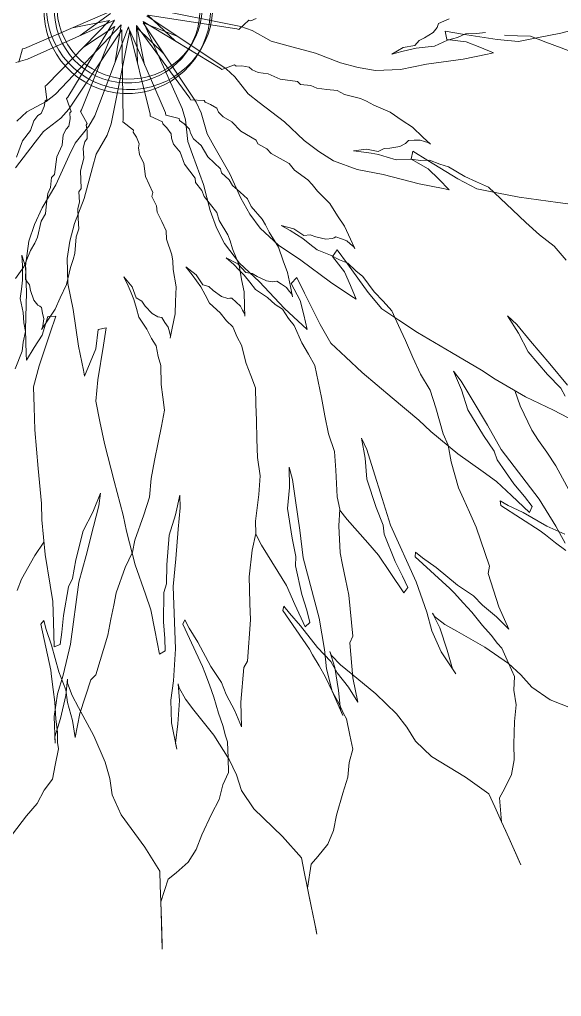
# Model space of a CAD drawing. Extents: x -454308 to 890911, y -14103 to 1343694.
# Drawn here: x 205278.59 to 205282.75, y 658656.11 to 658663.63 of the extents above; entities that cross this region are included whole.
import ezdxf

# ---------------------------------------------------------------- set-up
doc = ezdxf.new("R2010")
doc.units = 0
doc.header["$MEASUREMENT"] = 0
for name, color, linetype, lineweight in [('AR_Vegetacion', 105, 'Continuous', 5), ('textura', 250, 'Continuous', 13), ('Vegetacion_', 105, 'Continuous', 5)]:
    doc.layers.add(name, color=color, linetype=linetype, lineweight=lineweight)

# ---------------------------------------------------------------- blocks, each defined once
blk = doc.blocks.new('AGAVE AZUL')
at = {"layer": 'Vegetacion_', "color": 47}
for p, q in [((-0.8863, 0.0097), (-0.8159, -0.0114)), ((-0.6054, 0.0073), (-0.5956, 0.0024)), ((-0.5956, 0.0024), (-0.5858, -0.0025)), ((-0.2148, -0.0221), (-0.0376, 0.0062)), ((-0.8159, -0.0114), (-0.7747, -0.0214)), ((-0.6579, -0.0184), (-0.6749, -0.016)), ((-0.6314, -0.0203), (-0.5987, -0.0164)), ((-0.5987, -0.0164), (-0.6023, -0.0314)), ((-0.5987, -0.0164), (-0.5987, -0.0164)), ((-0.5987, -0.0164), (-0.5987, -0.0164)), ((-0.5987, -0.0164), (-0.5987, -0.0164)), ((-0.5987, -0.0164), (-0.5987, -0.0164)), ((-0.5987, -0.0164), (-0.5987, -0.0164)), ((-0.5987, -0.0164), (-0.5987, -0.0164)), ((-0.5987, -0.0164), (-0.5987, -0.0164)), ((-0.5987, -0.0164), (-0.5987, -0.0164)), ((-0.5858, -0.0025), (-0.5846, -0.0061)), ((-0.5846, -0.0061), (-0.5834, -0.0098)), ((-0.5834, -0.0098), (-0.5761, -0.0196)), ((-0.233, -0.0107), (-0.2428, -0.0058)), ((-0.2294, -0.0095), (-0.233, -0.0107)), ((-0.2111, -0.0277), (-0.2294, -0.0095)), ((-0.0394, -0.0072), (-0.2074, -0.0265)), ((-0.19, -0.1026), (-0.0372, -0.0086)), ((-0.0925, -0.0537), (-0.0394, -0.0072)), ((0.0311, -0.007), (0.0862, -0.0507)), ((0.0376, -0.0062), (0.1902, -0.0792)), ((-0.7885, -0.0295), (-0.8178, -0.0393)), ((-0.7592, -0.0197), (-0.7885, -0.0295)), ((-0.7747, -0.0214), (-0.7372, -0.0305)), ((-0.7348, -0.0197), (-0.7592, -0.0197)), ((-0.7372, -0.0305), (-0.6969, -0.0283)), ((-0.7103, -0.0197), (-0.7348, -0.0197)), ((-0.6969, -0.0283), (-0.6314, -0.0203)), ((-0.6388, -0.0344), (-0.665, -0.044)), ((-0.6371, -0.0196), (-0.6579, -0.0184)), ((-0.6023, -0.0314), (-0.6388, -0.0344)), ((-0.6224, -0.0269), (-0.6371, -0.0196)), ((-0.6041, -0.033), (-0.6224, -0.0269)), ((-0.5797, -0.0452), (-0.6041, -0.033)), ((-0.5761, -0.0196), (-0.5602, -0.0305)), ((-0.5602, -0.0305), (-0.5504, -0.0354)), ((-0.5504, -0.0354), (-0.5431, -0.0451)), ((-0.2726, -0.0477), (-0.2363, -0.0288)), ((-0.2363, -0.0288), (-0.2148, -0.0221)), ((-0.2074, -0.0265), (-0.2111, -0.0277)), ((-0.0311, -0.0196), (-0.1789, -0.1017)), ((-0.1363, -0.1675), (-0.031, -0.0222)), ((-0.0187, -0.0278), (-0.1238, -0.1603)), ((-0.1106, -0.1804), (-0.0311, -0.0196)), ((-0.031, -0.0222), (-0.0973, -0.0456)), ((-0.0202, -0.0324), (-0.0725, -0.0794)), ((-0.004, -0.0307), (-0.0505, -0.1933)), ((-0.0366, -0.1011), (-0.0202, -0.0324)), ((-0.0311, -0.0196), (-0.0311, -0.0196)), ((-0.031, -0.0222), (-0.031, -0.0222)), ((-0.0234, -0.0983), (-0.0187, -0.0278)), ((-0.0202, -0.0324), (-0.0202, -0.0324)), ((-0.0187, -0.0278), (-0.0187, -0.0278)), ((-0.004, -0.0307), (-0.004, -0.0307)), ((0.0534, -0.2006), (-0.004, -0.0307)), ((0.1286, -0.1627), (0.0105, -0.0277)), ((0.0105, -0.0277), (0.0105, -0.0277)), ((0.0105, -0.0277), (0.0186, -0.0976)), ((0.0794, -0.0725), (0.0222, -0.031)), ((0.0222, -0.031), (0.0222, -0.031)), ((0.0222, -0.031), (0.0785, -0.1905)), ((0.0229, -0.0194), (0.0229, -0.0194)), ((0.0229, -0.0194), (0.105, -0.1673)), ((0.1837, -0.099), (0.0229, -0.0194)), ((0.1011, -0.0366), (0.0324, -0.0202)), ((0.0324, -0.0202), (0.0324, -0.0202)), ((0.0324, -0.0202), (0.1455, -0.1459)), ((-0.8178, -0.0393), (-0.8507, -0.0503)), ((-0.665, -0.044), (-0.6911, -0.0535)), ((-0.6911, -0.0535), (-0.6799, -0.0563)), ((-0.5626, -0.0476), (-0.5797, -0.0452)), ((-0.5455, -0.05), (-0.5626, -0.0476)), ((-0.5321, -0.0537), (-0.5455, -0.05)), ((-0.5431, -0.0451), (-0.5211, -0.05)), ((-0.5187, -0.0573), (-0.5321, -0.0537)), ((-0.5211, -0.05), (-0.5211, -0.05)), ((-0.5211, -0.05), (-0.5004, -0.0634)), ((-0.3568, -0.0671), (-0.2979, -0.0535)), ((-0.2979, -0.0535), (-0.2726, -0.0477)), ((-0.0062, -0.0376), (-0.0792, -0.1902)), ((-0.0062, -0.0376), (-0.0062, -0.0376)), ((0.0221, -0.2148), (-0.0062, -0.0376)), ((0.0086, -0.0372), (-0.0003, -0.2061)), ((0.0086, -0.0372), (0.0086, -0.0372)), ((0.1026, -0.19), (0.0086, -0.0372)), ((-0.6799, -0.0563), (-0.6348, -0.0672)), ((-0.6348, -0.0672), (-0.5664, -0.0798)), ((-0.5004, -0.0634), (-0.5187, -0.0573)), ((-0.5004, -0.0634), (-0.5004, -0.0634)), ((-0.5004, -0.0634), (-0.5004, -0.0634)), ((-0.4044, -0.0833), (-0.3568, -0.0671)), ((-0.5664, -0.0798), (-0.5176, -0.0916)), ((-0.5176, -0.0916), (-0.4708, -0.095)), ((-0.4708, -0.095), (-0.438, -0.091)), ((-0.438, -0.091), (-0.4044, -0.0833)), ((0.1902, -0.0792), (0.194, -0.0801)), ((0.194, -0.0801), (0.1998, -0.1053)), ((-0.2697, -0.109), (-0.2923, -0.1184)), ((-0.2505, -0.1076), (-0.2697, -0.109)), ((-0.2392, -0.103), (-0.2505, -0.1076)), ((-0.2334, -0.0979), (-0.2392, -0.103)), ((-0.2196, -0.0961), (-0.2334, -0.0979)), ((-0.2087, -0.0969), (-0.2196, -0.0961)), ((-0.2058, -0.0944), (-0.2087, -0.0969)), ((-0.2073, -0.117), (-0.19, -0.1026)), ((-0.1818, -0.1042), (-0.2058, -0.0944)), ((-0.1789, -0.1017), (-0.1818, -0.1042)), ((0.2051, -0.1059), (0.1837, -0.099)), ((-0.3504, -0.128), (-0.3617, -0.1327)), ((-0.3311, -0.1266), (-0.3504, -0.128)), ((-0.3253, -0.1216), (-0.3311, -0.1266)), ((-0.2923, -0.1184), (-0.3253, -0.1216)), ((-0.2336, -0.1484), (-0.2073, -0.117)), ((-0.4143, -0.1427), (-0.4449, -0.1487)), ((-0.4002, -0.1355), (-0.4143, -0.1427)), ((-0.3809, -0.1341), (-0.4002, -0.1355)), ((-0.3617, -0.1327), (-0.3809, -0.1341)), ((0.1455, -0.1459), (0.1486, -0.1482)), ((-0.4703, -0.1606), (-0.5012, -0.1722)), ((-0.4561, -0.1534), (-0.4703, -0.1606)), ((-0.4449, -0.1487), (-0.4561, -0.1534)), ((-0.3039, -0.1985), (-0.2547, -0.1634)), ((-0.2547, -0.1634), (-0.2336, -0.1484)), ((-0.1514, -0.1638), (-0.1532, -0.1672)), ((-0.1256, -0.1637), (-0.1514, -0.1638)), ((-0.1238, -0.1603), (-0.1256, -0.1637)), ((0.1457, -0.1774), (0.1286, -0.1627)), ((0.1486, -0.1482), (0.1443, -0.1737)), ((-0.5012, -0.1722), (-0.5242, -0.187)), ((-0.1756, -0.1776), (-0.179, -0.1845)), ((-0.1635, -0.1707), (-0.1756, -0.1776)), ((-0.1532, -0.1672), (-0.1635, -0.1707)), ((-0.1467, -0.1874), (-0.1363, -0.1675)), ((-0.1176, -0.2017), (-0.1106, -0.1804)), ((0.1076, -0.1702), (0.0977, -0.1941)), ((0.105, -0.1673), (0.1076, -0.1702)), ((0.1443, -0.1737), (0.1474, -0.176)), ((0.1811, -0.1981), (0.1457, -0.1774)), ((0.1474, -0.176), (0.1491, -0.1868)), ((-0.5442, -0.1992), (-0.5646, -0.217)), ((-0.5242, -0.187), (-0.5442, -0.1992)), ((-0.3417, -0.2317), (-0.3039, -0.1985)), ((-0.2049, -0.2018), (-0.2222, -0.2191)), ((-0.1877, -0.1931), (-0.2049, -0.2018)), ((-0.179, -0.1845), (-0.1877, -0.1931)), ((-0.159, -0.2265), (-0.1467, -0.1874)), ((-0.1232, -0.2424), (-0.1176, -0.2017)), ((-0.1053, -0.1998), (-0.1062, -0.2036)), ((-0.0801, -0.194), (-0.1053, -0.1998)), ((-0.0792, -0.1902), (-0.0801, -0.194)), ((-0.0508, -0.1971), (-0.0747, -0.2071)), ((-0.0505, -0.1933), (-0.0508, -0.1971)), ((0.0636, -0.2207), (0.0534, -0.2006)), ((0.0805, -0.1938), (0.0668, -0.2157)), ((0.0785, -0.1905), (0.0805, -0.1938)), ((0.0977, -0.1941), (0.1002, -0.197)), ((0.1002, -0.197), (0.0994, -0.2079)), ((0.117, -0.2073), (0.1026, -0.19)), ((0.1491, -0.1868), (0.1539, -0.1999)), ((0.1539, -0.1999), (0.1601, -0.2044)), ((0.1994, -0.2164), (0.1811, -0.1981)), ((-0.5646, -0.217), (-0.5792, -0.2296)), ((-0.2222, -0.2191), (-0.2515, -0.2346)), ((-0.1258, -0.2187), (-0.1276, -0.2262)), ((-0.1155, -0.2092), (-0.1258, -0.2187)), ((-0.1062, -0.2036), (-0.1155, -0.2092)), ((-0.0832, -0.2181), (-0.0917, -0.2291)), ((-0.075, -0.2109), (-0.0832, -0.2181)), ((-0.0747, -0.2071), (-0.075, -0.2109)), ((0.0003, -0.2099), (-0.0208, -0.2249)), ((-0.0003, -0.2061), (0.0003, -0.2099)), ((0.0288, -0.2363), (0.0221, -0.2148)), ((0.0688, -0.219), (0.0663, -0.2296)), ((0.0668, -0.2157), (0.0688, -0.219)), ((0.0994, -0.2079), (0.1012, -0.2217)), ((0.1484, -0.2336), (0.117, -0.2073)), ((0.1601, -0.2044), (0.1672, -0.2144)), ((0.1672, -0.2144), (0.1729, -0.2328)), ((-0.5792, -0.2296), (-0.5762, -0.2271)), ((-0.5762, -0.2271), (-0.5679, -0.2249)), ((-0.5679, -0.2249), (-0.5595, -0.2228)), ((-0.5595, -0.2228), (-0.5486, -0.2236)), ((-0.5486, -0.2236), (-0.5377, -0.2243)), ((-0.5377, -0.2243), (-0.5352, -0.2272)), ((-0.5352, -0.2272), (-0.5327, -0.2301)), ((-0.5327, -0.2301), (-0.5222, -0.2363)), ((-0.5222, -0.2363), (-0.5033, -0.2404)), ((-0.3699, -0.2517), (-0.3417, -0.2317)), ((-0.2515, -0.2346), (-0.2549, -0.2415)), ((-0.1728, -0.2485), (-0.159, -0.2265)), ((-0.1341, -0.2365), (-0.1489, -0.2488)), ((-0.1276, -0.2262), (-0.1341, -0.2365)), ((-0.0923, -0.2368), (-0.0969, -0.2481)), ((-0.0917, -0.2291), (-0.0923, -0.2368)), ((-0.0267, -0.2375), (-0.0325, -0.2502)), ((-0.0202, -0.2287), (-0.0267, -0.2375)), ((-0.0208, -0.2249), (-0.0202, -0.2287)), ((0.0477, -0.2726), (0.0288, -0.2363)), ((0.0883, -0.2534), (0.0636, -0.2207)), ((0.0663, -0.2296), (0.0657, -0.2436)), ((0.1012, -0.2217), (0.1063, -0.2275)), ((0.1063, -0.2275), (0.111, -0.2388)), ((0.111, -0.2388), (0.1123, -0.2581)), ((0.1634, -0.2547), (0.1484, -0.2336)), ((0.1729, -0.2328), (0.187, -0.2527)), ((-0.5756, -0.2604), (-0.5469, -0.2442)), ((-0.5469, -0.2442), (-0.5469, -0.2442)), ((-0.5469, -0.2442), (-0.5469, -0.2442)), ((-0.5469, -0.2442), (-0.5469, -0.2442)), ((-0.5469, -0.2442), (-0.5469, -0.2442)), ((-0.5469, -0.2442), (-0.5469, -0.2442)), ((-0.5469, -0.2442), (-0.5469, -0.2442)), ((-0.5469, -0.2442), (-0.5469, -0.2442)), ((-0.5469, -0.2442), (-0.5469, -0.2442)), ((-0.5469, -0.2442), (-0.5445, -0.2595)), ((-0.499, -0.2571), (-0.5158, -0.2614)), ((-0.5033, -0.2404), (-0.4924, -0.2412)), ((-0.4823, -0.2528), (-0.499, -0.2571)), ((-0.4924, -0.2412), (-0.4819, -0.2474)), ((-0.4685, -0.251), (-0.4823, -0.2528)), ((-0.4819, -0.2474), (-0.4598, -0.2434)), ((-0.4547, -0.2493), (-0.4685, -0.251)), ((-0.4598, -0.2434), (-0.4598, -0.2434)), ((-0.4598, -0.2434), (-0.4355, -0.2479)), ((-0.4355, -0.2479), (-0.4547, -0.2493)), ((-0.4355, -0.2479), (-0.4355, -0.2479)), ((-0.4355, -0.2479), (-0.4355, -0.2479)), ((-0.3986, -0.2679), (-0.3699, -0.2517)), ((-0.2722, -0.2502), (-0.2808, -0.2588)), ((-0.2549, -0.2415), (-0.2722, -0.2502)), ((-0.2048, -0.2997), (-0.1728, -0.2485)), ((-0.1489, -0.2488), (-0.1619, -0.2695)), ((-0.1331, -0.2663), (-0.1232, -0.2424)), ((-0.0969, -0.2481), (-0.1095, -0.2627)), ((-0.0325, -0.2502), (-0.0313, -0.2578)), ((0.0657, -0.2436), (0.0697, -0.2501)), ((0.0697, -0.2501), (0.0725, -0.262)), ((0.0983, -0.2773), (0.0883, -0.2534)), ((0.1985, -0.3039), (0.1634, -0.2547)), ((0.187, -0.2527), (0.1975, -0.2842)), ((-0.6149, -0.2709), (-0.6462, -0.2878)), ((-0.633, -0.2928), (-0.5756, -0.2604)), ((-0.5982, -0.2666), (-0.6149, -0.2709)), ((-0.5786, -0.2598), (-0.5982, -0.2666)), ((-0.5622, -0.2609), (-0.5786, -0.2598)), ((-0.5445, -0.2595), (-0.577, -0.2763)), ((-0.543, -0.2595), (-0.5622, -0.2609)), ((-0.5158, -0.2614), (-0.543, -0.2595)), ((-0.4432, -0.2827), (-0.3986, -0.2679)), ((-0.2981, -0.2675), (-0.3153, -0.2761)), ((-0.2808, -0.2588), (-0.2981, -0.2675)), ((-0.1619, -0.2695), (-0.187, -0.2912)), ((-0.1562, -0.3221), (-0.1331, -0.2663)), ((-0.1095, -0.2627), (-0.1189, -0.2852)), ((-0.0333, -0.2698), (-0.0424, -0.2869)), ((-0.0313, -0.2578), (-0.0333, -0.2698)), ((0.0535, -0.2979), (0.0477, -0.2726)), ((0.0725, -0.262), (0.0706, -0.2812)), ((0.1123, -0.2581), (0.1217, -0.2806)), ((-0.6694, -0.3102), (-0.633, -0.2928)), ((-0.6462, -0.2878), (-0.6687, -0.2972)), ((-0.577, -0.2763), (-0.5975, -0.2951)), ((-0.5608, -0.305), (-0.4927, -0.2904)), ((-0.4927, -0.2904), (-0.4432, -0.2827)), ((-0.3257, -0.2882), (-0.3515, -0.3055)), ((-0.3153, -0.2761), (-0.3257, -0.2882)), ((-0.187, -0.2912), (-0.1888, -0.2987)), ((-0.1189, -0.2852), (-0.14, -0.3108)), ((-0.0424, -0.2869), (-0.0464, -0.3109)), ((0.0706, -0.2812), (0.0761, -0.305)), ((0.1214, -0.3331), (0.0983, -0.2773)), ((0.1217, -0.2806), (0.1249, -0.3136)), ((-0.6913, -0.3066), (-0.7146, -0.3268)), ((-0.7075, -0.3162), (-0.6694, -0.3102)), ((-0.6687, -0.2972), (-0.6913, -0.3066)), ((-0.5975, -0.2951), (-0.618, -0.3139)), ((-0.618, -0.3139), (-0.6066, -0.3121)), ((-0.6066, -0.3121), (-0.5608, -0.305)), ((-0.3515, -0.3055), (-0.3602, -0.3141)), ((-0.227, -0.3448), (-0.2048, -0.2997)), ((-0.2037, -0.311), (-0.2102, -0.3214)), ((-0.1888, -0.2987), (-0.2037, -0.311)), ((-0.14, -0.3108), (-0.1405, -0.3185)), ((-0.0464, -0.3109), (-0.0613, -0.3406)), ((0.0671, -0.3568), (0.0535, -0.2979)), ((0.0761, -0.305), (0.0737, -0.3382)), ((-0.888, -0.3366), (-0.8226, -0.3303)), ((-0.8226, -0.3303), (-0.7495, -0.3228)), ((-0.7495, -0.3228), (-0.7075, -0.3162)), ((-0.7146, -0.3268), (-0.7379, -0.3471)), ((-0.3705, -0.3262), (-0.3947, -0.3487)), ((-0.3602, -0.3141), (-0.3705, -0.3262)), ((-0.2102, -0.3214), (-0.2251, -0.3336)), ((-0.1705, -0.3704), (-0.1562, -0.3221)), ((-0.1405, -0.3185), (-0.1532, -0.3331)), ((0.1249, -0.3136), (0.1299, -0.3195)), ((0.1299, -0.3195), (0.1313, -0.3387)), ((-0.7379, -0.3471), (-0.7642, -0.3699)), ((-0.3947, -0.3487), (-0.4102, -0.3712)), ((-0.2399, -0.3459), (-0.2473, -0.36)), ((-0.2454, -0.3741), (-0.227, -0.3448)), ((-0.2251, -0.3336), (-0.2399, -0.3459)), ((-0.1578, -0.3444), (-0.1705, -0.359)), ((-0.1532, -0.3331), (-0.1578, -0.3444)), ((-0.0601, -0.3482), (-0.0692, -0.3653)), ((-0.0613, -0.3406), (-0.0601, -0.3482)), ((0.0737, -0.3382), (0.0777, -0.3447)), ((0.0777, -0.3447), (0.0759, -0.364)), ((0.1454, -0.3773), (0.1214, -0.3331)), ((0.1313, -0.3387), (0.136, -0.35)), ((-0.2473, -0.36), (-0.2687, -0.3827)), ((-0.1705, -0.359), (-0.1831, -0.3736)), ((-0.0692, -0.3653), (-0.0712, -0.3773)), ((0.0833, -0.4044), (0.0671, -0.3568)), ((0.0759, -0.364), (0.0786, -0.3759)), ((0.136, -0.35), (0.1374, -0.3692)), ((-0.7642, -0.3699), (-0.7904, -0.3926)), ((-0.4102, -0.3712), (-0.424, -0.3902)), ((-0.2687, -0.3827), (-0.2752, -0.393)), ((-0.2657, -0.4001), (-0.2454, -0.3741)), ((-0.1831, -0.3736), (-0.188, -0.3887)), ((-0.1837, -0.4023), (-0.1705, -0.3704)), ((-0.0712, -0.3773), (-0.0803, -0.3944)), ((0.0786, -0.3759), (0.0768, -0.3951)), ((0.1374, -0.3692), (0.1388, -0.3885)), ((0.1586, -0.4092), (0.1454, -0.3773)), ((-0.7904, -0.3926), (-0.8191, -0.4125)), ((-0.424, -0.3902), (-0.436, -0.4143)), ((-0.348, -0.4108), (-0.3291, -0.3987)), ((-0.3222, -0.4021), (-0.3342, -0.4091)), ((-0.3291, -0.3987), (-0.3049, -0.3935)), ((-0.3291, -0.3987), (-0.3291, -0.3987)), ((-0.3049, -0.3935), (-0.3222, -0.4021)), ((-0.3049, -0.3935), (-0.3049, -0.3935)), ((-0.3049, -0.3935), (-0.3049, -0.3935)), ((-0.3012, -0.4308), (-0.2657, -0.4001)), ((-0.2752, -0.393), (-0.2826, -0.4071)), ((-0.188, -0.3887), (-0.2053, -0.4146)), ((-0.1995, -0.4313), (-0.1837, -0.4023)), ((-0.0803, -0.3944), (-0.0893, -0.4114)), ((0.0768, -0.3951), (0.0749, -0.4143)), ((0.091, -0.438), (0.0833, -0.4044)), ((0.1388, -0.3885), (0.146, -0.4027)), ((0.146, -0.4027), (0.1521, -0.4332)), ((-0.8191, -0.4125), (-0.8428, -0.4382)), ((-0.436, -0.4143), (-0.4447, -0.4316)), ((-0.436, -0.423), (-0.4291, -0.4178)), ((-0.4291, -0.4178), (-0.4188, -0.4143)), ((-0.4188, -0.4143), (-0.4084, -0.4109)), ((-0.4084, -0.4109), (-0.405, -0.4126)), ((-0.405, -0.4126), (-0.4015, -0.4143)), ((-0.4015, -0.4143), (-0.3894, -0.416)), ((-0.3894, -0.416), (-0.3705, -0.4125)), ((-0.3705, -0.4125), (-0.3601, -0.4091)), ((-0.3601, -0.4091), (-0.348, -0.4108)), ((-0.3463, -0.416), (-0.3601, -0.4263)), ((-0.3342, -0.4091), (-0.3463, -0.416)), ((-0.2826, -0.4071), (-0.3011, -0.4344)), ((-0.2053, -0.4146), (-0.21, -0.4259)), ((-0.0893, -0.4114), (-0.0907, -0.4273)), ((0.0749, -0.4143), (0.0797, -0.4295)), ((0.168, -0.4409), (0.1586, -0.4092)), ((-0.4447, -0.4316), (-0.4429, -0.4282)), ((-0.4429, -0.4282), (-0.436, -0.423)), ((-0.4321, -0.4609), (-0.4118, -0.4349)), ((-0.4118, -0.4349), (-0.4118, -0.4349)), ((-0.4118, -0.4349), (-0.4118, -0.4349)), ((-0.4118, -0.4349), (-0.4118, -0.4349)), ((-0.4118, -0.4349), (-0.4118, -0.4349)), ((-0.4118, -0.4349), (-0.4118, -0.4349)), ((-0.4118, -0.4349), (-0.4118, -0.4349)), ((-0.4118, -0.4349), (-0.4118, -0.4349)), ((-0.4118, -0.4349), (-0.4118, -0.4349)), ((-0.4118, -0.4349), (-0.4037, -0.4481)), ((-0.3739, -0.4367), (-0.3998, -0.4454)), ((-0.3601, -0.4263), (-0.3739, -0.4367)), ((-0.3441, -0.4569), (-0.3012, -0.4308)), ((-0.3011, -0.4344), (-0.3112, -0.4597)), ((-0.2294, -0.4675), (-0.1995, -0.4313)), ((-0.2149, -0.441), (-0.2286, -0.471)), ((-0.21, -0.4259), (-0.2149, -0.441)), ((-0.0907, -0.4273), (-0.1018, -0.4564)), ((0.0797, -0.4295), (0.0806, -0.4606)), ((0.095, -0.4708), (0.091, -0.438)), ((0.1521, -0.4332), (0.1567, -0.4445)), ((0.1724, -0.4876), (0.168, -0.4409)), ((-0.4326, -0.4592), (-0.4481, -0.473)), ((-0.417, -0.454), (-0.4326, -0.4592)), ((-0.4037, -0.4481), (-0.4274, -0.4761)), ((-0.3998, -0.4454), (-0.417, -0.454)), ((-0.4014, -0.4964), (-0.3441, -0.4569)), ((-0.226, -0.4685), (-0.2036, -0.458)), ((-0.2036, -0.458), (-0.2185, -0.4703)), ((-0.2036, -0.458), (-0.2036, -0.458)), ((-0.2036, -0.458), (-0.2036, -0.458)), ((-0.1018, -0.4564), (-0.1038, -0.4684)), ((0.1567, -0.4445), (0.164, -0.4587)), ((0.164, -0.4587), (0.1755, -0.4896)), ((-0.4728, -0.5128), (-0.4321, -0.4609)), ((-0.4481, -0.473), (-0.4619, -0.4834)), ((-0.4274, -0.4761), (-0.4391, -0.5013)), ((-0.3112, -0.4597), (-0.3204, -0.4813)), ((-0.2673, -0.5004), (-0.2294, -0.4675)), ((-0.2418, -0.4845), (-0.226, -0.4685)), ((-0.2286, -0.471), (-0.2344, -0.4977)), ((-0.2185, -0.4703), (-0.2287, -0.4797)), ((-0.226, -0.4685), (-0.226, -0.4685)), ((-0.1038, -0.4684), (-0.1053, -0.4842)), ((0.0806, -0.4606), (0.0833, -0.4725)), ((0.0833, -0.4725), (0.0881, -0.4877)), ((0.0916, -0.5176), (0.095, -0.4708)), ((0.1715, -0.4911), (0.1799, -0.4678)), ((0.1799, -0.4678), (0.1781, -0.487)), ((0.1799, -0.4678), (0.1799, -0.4678)), ((0.1799, -0.4678), (0.1799, -0.4678)), ((-0.4619, -0.4834), (-0.4843, -0.5111)), ((-0.3534, -0.519), (-0.3377, -0.49)), ((-0.3377, -0.49), (-0.3377, -0.49)), ((-0.3377, -0.49), (-0.3377, -0.49)), ((-0.3377, -0.49), (-0.3377, -0.49)), ((-0.3377, -0.49), (-0.3377, -0.49)), ((-0.3377, -0.49), (-0.3377, -0.49)), ((-0.3377, -0.49), (-0.3377, -0.49)), ((-0.3377, -0.49), (-0.3377, -0.49)), ((-0.3377, -0.49), (-0.3377, -0.49)), ((-0.3377, -0.49), (-0.3276, -0.5016)), ((-0.3204, -0.4813), (-0.3268, -0.5076)), ((-0.281, -0.4988), (-0.2632, -0.4912)), ((-0.2632, -0.4912), (-0.2539, -0.4855)), ((-0.2539, -0.4855), (-0.2418, -0.4845)), ((-0.2389, -0.4892), (-0.2501, -0.5024)), ((-0.2287, -0.4797), (-0.2389, -0.4892)), ((-0.1618, -0.5105), (-0.1489, -0.4921)), ((-0.1412, -0.4926), (-0.1497, -0.5037)), ((-0.1489, -0.4921), (-0.1286, -0.4781)), ((-0.1489, -0.4921), (-0.1489, -0.4921)), ((-0.1286, -0.4781), (-0.1412, -0.4926)), ((-0.1286, -0.4781), (-0.1286, -0.4781)), ((-0.1286, -0.4781), (-0.1286, -0.4781)), ((-0.1053, -0.4842), (-0.1119, -0.5165)), ((0.0881, -0.4877), (0.0943, -0.5201)), ((0.1689, -0.5377), (0.1724, -0.4876)), ((0.1716, -0.5136), (0.1715, -0.4911)), ((0.1715, -0.4911), (0.1715, -0.4911)), ((0.1755, -0.4896), (0.1903, -0.5125)), ((0.1781, -0.487), (0.1775, -0.5009)), ((-0.4843, -0.5111), (-0.5016, -0.5283)), ((-0.4997, -0.5428), (-0.4728, -0.5128)), ((-0.4391, -0.5013), (-0.4508, -0.5265)), ((-0.441, -0.5205), (-0.4014, -0.4964)), ((-0.3276, -0.5016), (-0.3462, -0.5332)), ((-0.3268, -0.5076), (-0.3313, -0.5264)), ((-0.3248, -0.516), (-0.3193, -0.5094)), ((-0.3193, -0.5094), (-0.3099, -0.5037)), ((-0.3172, -0.5489), (-0.2673, -0.5004)), ((-0.3099, -0.5037), (-0.3006, -0.4981)), ((-0.3006, -0.4981), (-0.2969, -0.499)), ((-0.2969, -0.499), (-0.2931, -0.4999)), ((-0.2931, -0.4999), (-0.281, -0.4988)), ((-0.2501, -0.5024), (-0.2612, -0.5156)), ((-0.2344, -0.4977), (-0.2398, -0.5205)), ((-0.1818, -0.5207), (-0.1736, -0.5136)), ((-0.1736, -0.5136), (-0.1618, -0.5105)), ((-0.1582, -0.5147), (-0.167, -0.5295)), ((-0.1497, -0.5037), (-0.1582, -0.5147)), ((-0.0295, -0.5193), (-0.0128, -0.5011)), ((-0.0128, -0.5011), (-0.0219, -0.5181)), ((-0.0128, -0.5011), (-0.0128, -0.5011)), ((-0.0128, -0.5011), (-0.0128, -0.5011)), ((0.1638, -0.5229), (0.1716, -0.5136)), ((0.1775, -0.5009), (0.1769, -0.5148)), ((-0.5016, -0.5283), (-0.5188, -0.5456)), ((-0.4508, -0.5265), (-0.441, -0.5205)), ((-0.3849, -0.577), (-0.3534, -0.519)), ((-0.3313, -0.5264), (-0.3304, -0.5226)), ((-0.3304, -0.5226), (-0.3248, -0.516)), ((-0.2845, -0.5298), (-0.2994, -0.5421)), ((-0.2612, -0.5156), (-0.2845, -0.5298)), ((-0.2398, -0.5205), (-0.2417, -0.5475)), ((-0.2099, -0.5343), (-0.198, -0.5312)), ((-0.198, -0.5312), (-0.1818, -0.5207)), ((-0.167, -0.5295), (-0.1758, -0.5444)), ((-0.1119, -0.5165), (-0.1116, -0.5438)), ((-0.0379, -0.5401), (-0.0295, -0.5193)), ((-0.0277, -0.5307), (-0.0335, -0.5434)), ((-0.0295, -0.5193), (-0.0295, -0.5193)), ((-0.0219, -0.5181), (-0.0277, -0.5307)), ((0.0798, -0.5664), (0.0916, -0.5176)), ((0.0943, -0.5201), (0.105, -0.5451)), ((0.1612, -0.5335), (0.1638, -0.5229)), ((0.1769, -0.5148), (0.1784, -0.532)), ((0.1784, -0.532), (0.1799, -0.5492)), ((-0.7367, -0.5472), (-0.7583, -0.5785)), ((-0.7544, -0.5626), (-0.7367, -0.5472)), ((-0.5327, -0.5629), (-0.4997, -0.5428)), ((-0.5188, -0.5456), (-0.5326, -0.5732)), ((-0.3462, -0.5332), (-0.3536, -0.56)), ((-0.3522, -0.5792), (-0.3172, -0.5489)), ((-0.3133, -0.5506), (-0.3254, -0.5675)), ((-0.2994, -0.5421), (-0.3133, -0.5506)), ((-0.2417, -0.5475), (-0.2431, -0.5667)), ((-0.2384, -0.5555), (-0.234, -0.548)), ((-0.234, -0.548), (-0.2258, -0.5409)), ((-0.2258, -0.5409), (-0.2176, -0.5337)), ((-0.2176, -0.5337), (-0.2137, -0.534)), ((-0.2137, -0.534), (-0.2099, -0.5343)), ((-0.1758, -0.5444), (-0.1964, -0.5623)), ((-0.1116, -0.5438), (-0.1118, -0.5673)), ((-0.0552, -0.5546), (-0.0488, -0.5458)), ((-0.0488, -0.5458), (-0.0379, -0.5401)), ((-0.0335, -0.5434), (-0.0388, -0.5598)), ((0.105, -0.5451), (0.1138, -0.5669)), ((0.1462, -0.5607), (0.1541, -0.5514)), ((0.1541, -0.5514), (0.1612, -0.5335)), ((0.1679, -0.6073), (0.1689, -0.5377)), ((0.1799, -0.5492), (0.1734, -0.5758)), ((-0.7814, -0.5926), (-0.7544, -0.5626)), ((-0.5689, -0.585), (-0.5327, -0.5629)), ((-0.3536, -0.56), (-0.3609, -0.5868)), ((-0.3254, -0.5675), (-0.3365, -0.5807)), ((-0.2431, -0.5667), (-0.2428, -0.5629)), ((-0.2428, -0.5629), (-0.2384, -0.5555)), ((-0.1964, -0.5623), (-0.209, -0.5769)), ((-0.1118, -0.5673), (-0.1076, -0.594)), ((-0.0795, -0.574), (-0.0687, -0.5684)), ((-0.0687, -0.5684), (-0.0552, -0.5546)), ((-0.0388, -0.5598), (-0.044, -0.5763)), ((0.0672, -0.6348), (0.0798, -0.5664)), ((0.1138, -0.5669), (0.1279, -0.59)), ((0.137, -0.5754), (0.1396, -0.5647)), ((0.1396, -0.5647), (0.1429, -0.5627)), ((0.1429, -0.5627), (0.1462, -0.5607)), ((-0.7583, -0.5785), (-0.7779, -0.6131)), ((-0.6336, -0.6199), (-0.5689, -0.585)), ((-0.5326, -0.5732), (-0.5464, -0.6009)), ((-0.4064, -0.611), (-0.3849, -0.577)), ((-0.3609, -0.5868), (-0.3522, -0.5792)), ((-0.3365, -0.5807), (-0.3522, -0.6127)), ((-0.2214, -0.5876), (-0.2304, -0.6063)), ((-0.209, -0.5769), (-0.2214, -0.5876)), ((-0.1, -0.5928), (-0.0936, -0.584)), ((-0.0936, -0.584), (-0.0871, -0.5752)), ((-0.0871, -0.5752), (-0.0833, -0.5746)), ((-0.0833, -0.5746), (-0.0795, -0.574)), ((-0.044, -0.5763), (-0.0601, -0.5983)), ((0.1212, -0.6117), (0.1118, -0.5801)), ((0.1118, -0.5801), (0.1118, -0.5801)), ((0.1118, -0.5801), (0.1118, -0.5801)), ((0.1118, -0.5801), (0.1118, -0.5801)), ((0.1118, -0.5801), (0.1118, -0.5801)), ((0.1118, -0.5801), (0.1118, -0.5801)), ((0.1118, -0.5801), (0.1118, -0.5801)), ((0.1118, -0.5801), (0.1118, -0.5801)), ((0.1118, -0.5801), (0.1118, -0.5801)), ((0.1118, -0.5801), (0.1272, -0.5812)), ((0.1272, -0.5812), (0.1363, -0.6167)), ((0.1345, -0.586), (0.137, -0.5754)), ((0.1352, -0.5946), (0.1345, -0.586)), ((0.1734, -0.5758), (0.1716, -0.595)), ((-0.8195, -0.6339), (-0.7814, -0.5926)), ((-0.5464, -0.6009), (-0.5619, -0.632)), ((-0.2304, -0.6063), (-0.2392, -0.6212)), ((-0.1076, -0.594), (-0.1046, -0.6131)), ((-0.1052, -0.6093), (-0.1026, -0.6011)), ((-0.1026, -0.6011), (-0.1, -0.5928)), ((-0.0601, -0.5983), (-0.0692, -0.6154)), ((0.0203, -0.6314), (0.0164, -0.5987)), ((0.0164, -0.5987), (0.0164, -0.5987)), ((0.0164, -0.5987), (0.0164, -0.5987)), ((0.0164, -0.5987), (0.0164, -0.5987)), ((0.0164, -0.5987), (0.0164, -0.5987)), ((0.0164, -0.5987), (0.0164, -0.5987)), ((0.0164, -0.5987), (0.0164, -0.5987)), ((0.0164, -0.5987), (0.0164, -0.5987)), ((0.0164, -0.5987), (0.0164, -0.5987)), ((0.0164, -0.5987), (0.0314, -0.6023)), ((0.0314, -0.6023), (0.0344, -0.6388)), ((0.1279, -0.59), (0.1379, -0.6065)), ((0.1359, -0.6032), (0.1352, -0.5946)), ((0.1379, -0.6065), (0.1359, -0.6032)), ((0.1716, -0.595), (0.1678, -0.6109)), ((-0.7779, -0.6131), (-0.816, -0.6544)), ((-0.6916, -0.6508), (-0.6336, -0.6199)), ((-0.4356, -0.6363), (-0.4064, -0.611)), ((-0.3522, -0.6127), (-0.3652, -0.6334)), ((-0.2392, -0.6212), (-0.2493, -0.6553)), ((-0.1046, -0.6131), (-0.1052, -0.6093)), ((-0.0692, -0.6154), (-0.0788, -0.6286)), ((0.1399, -0.675), (0.1212, -0.6117)), ((0.1363, -0.6167), (0.15, -0.6408)), ((0.1646, -0.6535), (0.1679, -0.6073)), ((0.1678, -0.6109), (0.1712, -0.6314)), ((-0.8543, -0.6732), (-0.8195, -0.6339)), ((-0.5619, -0.632), (-0.5774, -0.6631)), ((-0.4676, -0.6642), (-0.4356, -0.6363)), ((-0.3652, -0.6334), (-0.3781, -0.6541)), ((-0.0788, -0.6286), (-0.0834, -0.6488)), ((0.0283, -0.6969), (0.0203, -0.6314)), ((0.0344, -0.6388), (0.044, -0.665)), ((0.0563, -0.6799), (0.0672, -0.6348)), ((0.15, -0.6408), (0.1638, -0.665)), ((0.1712, -0.6314), (0.1727, -0.6486)), ((-0.816, -0.6544), (-0.8417, -0.6791)), ((-0.718, -0.6669), (-0.6916, -0.6508)), ((-0.6393, -0.6549), (-0.6554, -0.6893)), ((-0.6543, -0.673), (-0.6393, -0.6549)), ((-0.3781, -0.6541), (-0.3854, -0.6841)), ((-0.2493, -0.6553), (-0.2586, -0.6779)), ((-0.0834, -0.6488), (-0.0887, -0.6653)), ((0.1638, -0.665), (0.1646, -0.6535)), ((0.1727, -0.6486), (0.1842, -0.6823)), ((-0.8417, -0.6791), (-0.8508, -0.6937)), ((-0.776, -0.6977), (-0.718, -0.6669)), ((-0.6758, -0.707), (-0.6543, -0.673)), ((-0.5774, -0.6631), (-0.5964, -0.6924)), ((-0.5255, -0.7094), (-0.4676, -0.6642)), ((-0.2586, -0.6779), (-0.268, -0.7005)), ((-0.0887, -0.6653), (-0.0909, -0.7008)), ((0.044, -0.665), (0.0535, -0.6911)), ((0.0535, -0.6911), (0.0563, -0.6799)), ((0.1487, -0.7143), (0.1399, -0.675)), ((-0.8295, -0.7213), (-0.776, -0.6977)), ((-0.7555, -0.6868), (-0.7669, -0.715)), ((-0.6554, -0.6893), (-0.669, -0.7267)), ((-0.5964, -0.6924), (-0.6084, -0.7252)), ((-0.3854, -0.6841), (-0.3927, -0.7141)), ((0.0305, -0.7372), (0.0283, -0.6969)), ((-0.7669, -0.715), (-0.7903, -0.7601)), ((-0.7065, -0.7541), (-0.6758, -0.707)), ((-0.5776, -0.7495), (-0.5255, -0.7094)), ((-0.3927, -0.7141), (-0.4008, -0.7479)), ((-0.268, -0.7005), (-0.2701, -0.7313)), ((-0.0909, -0.7008), (-0.095, -0.7249)), ((0.146, -0.7528), (0.1487, -0.7143)), ((-0.8578, -0.7341), (-0.8295, -0.7213)), ((-0.669, -0.7267), (-0.6997, -0.7738)), ((-0.6084, -0.7252), (-0.6239, -0.7736)), ((-0.2701, -0.7313), (-0.2723, -0.7621)), ((-0.095, -0.7249), (-0.099, -0.749)), ((-0.6009, -0.7697), (-0.5776, -0.7495)), ((-0.4008, -0.7479), (-0.409, -0.7816)), ((-0.099, -0.749), (-0.0943, -0.7795)), ((0.0214, -0.7747), (0.0305, -0.7372)), ((0.1431, -0.7951), (0.146, -0.7528)), ((-0.7903, -0.7601), (-0.8039, -0.7788)), ((-0.7343, -0.7987), (-0.7065, -0.7541)), ((-0.653, -0.8099), (-0.6009, -0.7697)), ((-0.2723, -0.7621), (-0.2747, -0.7967)), ((-0.8039, -0.7788), (-0.8199, -0.8007)), ((-0.6997, -0.7738), (-0.7209, -0.8024)), ((-0.6239, -0.7736), (-0.6343, -0.7943)), ((-0.4817, -0.8085), (-0.4712, -0.7875)), ((-0.4712, -0.7875), (-0.4792, -0.8246)), ((-0.409, -0.7816), (-0.421, -0.8145)), ((-0.0943, -0.7795), (-0.0895, -0.81)), ((0.0114, -0.8159), (0.0214, -0.7747)), ((-0.8199, -0.8007), (-0.8381, -0.8256)), ((-0.8091, -0.8892), (-0.7343, -0.7987)), ((-0.7209, -0.8024), (-0.7275, -0.8183)), ((-0.6343, -0.7943), (-0.6412, -0.8254)), ((-0.4951, -0.8465), (-0.4817, -0.8085)), ((-0.2747, -0.7967), (-0.2772, -0.8314)), ((0.1341, -0.868), (0.1431, -0.7951)), ((-0.8381, -0.8256), (-0.8774, -0.8925)), ((-0.7275, -0.8183), (-0.7607, -0.8625)), ((-0.7018, -0.842), (-0.653, -0.8099)), ((-0.6412, -0.8254), (-0.6567, -0.8737)), ((-0.4792, -0.8246), (-0.4841, -0.8641)), ((-0.421, -0.8145), (-0.4254, -0.8492)), ((-0.0895, -0.81), (-0.0841, -0.8443)), ((-0.0097, -0.8863), (0.0114, -0.8159)), ((-0.7276, -0.8593), (-0.7018, -0.842)), ((-0.2772, -0.8314), (-0.2835, -0.8658)), ((-0.0841, -0.8443), (-0.0788, -0.8787)), ((-0.7607, -0.8625), (-0.7815, -0.8857)), ((-0.7568, -0.8847), (-0.7276, -0.8593)), ((-0.5145, -0.8992), (-0.4951, -0.8465)), ((-0.4254, -0.8492), (-0.4297, -0.8997)), ((-0.3444, -0.87), (-0.3375, -0.8475)), ((-0.3375, -0.8475), (-0.3392, -0.8855)), ((-0.6567, -0.8737), (-0.667, -0.8945)), ((-0.4841, -0.8641), (-0.5035, -0.9168)), ((-0.3513, -0.9097), (-0.3444, -0.87)), ((-0.2835, -0.8658), (-0.282, -0.9007)), ((-0.0788, -0.8787), (-0.0772, -0.9136)), ((0.1256, -0.9332), (0.1341, -0.868)), ((-0.8427, -0.9388), (-0.8091, -0.8892)), ((-0.7815, -0.8857), (-0.7964, -0.9038)), ((-0.7917, -0.915), (-0.7568, -0.8847)), ((-0.7514, -0.9032), (-0.7361, -0.8953)), ((-0.7361, -0.8953), (-0.7375, -0.9038)), ((-0.667, -0.8945), (-0.6791, -0.9186)), ((-0.5316, -0.9489), (-0.5145, -0.8992)), ((-0.4297, -0.8997), (-0.4352, -0.9223)), ((-0.3392, -0.8855), (-0.3374, -0.9252)), ((-0.282, -0.9007), (-0.2779, -0.9513)), ((-0.0289, -0.9492), (-0.0097, -0.8863)), ((-0.8258, -0.9397), (-0.7798, -0.9159)), ((-0.7375, -0.9038), (-0.8134, -0.9488)), ((-0.7964, -0.9038), (-0.7917, -0.915)), ((-0.7798, -0.9159), (-0.7514, -0.9032)), ((-0.6791, -0.9186), (-0.6929, -0.9463)), ((-0.5035, -0.9168), (-0.5177, -0.9495)), ((-0.3616, -0.9649), (-0.3513, -0.9097)), ((-0.1357, -0.9313), (-0.134, -0.9078)), ((-0.134, -0.9078), (-0.1271, -0.9453)), ((-0.0772, -0.9136), (-0.068, -0.9473)), ((0.0173, -0.9334), (0.0151, -0.91)), ((0.0151, -0.91), (0.028, -0.9457)), ((-0.4499, -0.9416), (-0.4351, -0.9237)), ((-0.4352, -0.9223), (-0.4349, -0.9541)), ((-0.3374, -0.9252), (-0.3478, -0.9805)), ((-0.1335, -0.9715), (-0.1357, -0.9313)), ((0.0262, -0.9727), (0.0173, -0.9334)), ((0.1234, -0.964), (0.1256, -0.9332)), ((-0.8613, -0.9704), (-0.8427, -0.9388)), ((-0.8596, -0.9533), (-0.8258, -0.9397)), ((-0.8233, -0.9559), (-0.8432, -0.97)), ((-0.8134, -0.9488), (-0.8233, -0.9559)), ((-0.6929, -0.9463), (-0.7205, -1.0188)), ((-0.5843, -1.0538), (-0.5316, -0.9489)), ((-0.5177, -0.9495), (-0.5206, -0.9665)), ((-0.4903, -0.9838), (-0.4499, -0.9416)), ((-0.4349, -0.9541), (-0.4392, -1.0047)), ((-0.2779, -0.9513), (-0.2795, -0.9744)), ((-0.1271, -0.9453), (-0.1166, -0.9836)), ((-0.068, -0.9473), (-0.0527, -0.9957)), ((-0.0361, -0.9792), (-0.0289, -0.9492)), ((0.028, -0.9457), (0.0449, -0.9817)), ((-0.8432, -0.97), (-0.8631, -0.9842)), ((-0.5206, -0.9665), (-0.5431, -1.017)), ((-0.3702, -1.0167), (-0.3616, -0.9649)), ((-0.1312, -1.0277), (-0.1335, -0.9715)), ((0.0378, -1.0277), (0.0262, -0.9727)), ((0.115, -1.0292), (0.1234, -0.964)), ((-0.5116, -1.0065), (-0.4903, -0.9838)), ((-0.3478, -0.9805), (-0.3564, -1.015)), ((-0.2908, -0.9959), (-0.2792, -0.9758)), ((-0.2795, -0.9744), (-0.274, -1.0058)), ((-0.1166, -0.9836), (-0.1143, -1.0397)), ((-0.0553, -1.0421), (-0.0361, -0.9792)), ((0.0449, -0.9817), (0.0565, -1.0367)), ((-0.5807, -1.0066), (-0.648, -1.0636)), ((-0.6204, -1.0256), (-0.5945, -1.0083)), ((-0.5945, -1.0083), (-0.5807, -0.9979)), ((-0.5807, -0.9979), (-0.5807, -1.0066)), ((-0.5344, -1.0377), (-0.5116, -1.0065)), ((-0.4392, -1.0047), (-0.4447, -1.0272)), ((-0.3236, -1.0443), (-0.2908, -0.9959)), ((-0.274, -1.0058), (-0.2698, -1.0564)), ((-0.0527, -0.9957), (-0.0491, -1.0186)), ((0.118, -1.0062), (0.1343, -1.0319)), ((-0.7205, -1.0188), (-0.7187, -1.0326)), ((-0.6618, -1.0567), (-0.6204, -1.0256)), ((-0.5431, -1.017), (-0.5582, -1.0442)), ((-0.4447, -1.0272), (-0.4511, -1.0535)), ((-0.4046, -1.129), (-0.3702, -1.0167)), ((-0.3564, -1.015), (-0.3564, -1.0322)), ((-0.128, -1.0801), (-0.1312, -1.0277)), ((-0.0491, -1.0186), (-0.0367, -1.0479)), ((0.0496, -1.0788), (0.0378, -1.0277)), ((0.1032, -1.0865), (0.115, -1.0292)), ((-0.7187, -1.0326), (-0.7411, -1.0948)), ((-0.5582, -1.0442), (-0.5687, -1.0652)), ((-0.5617, -1.0751), (-0.5344, -1.0377)), ((-0.3564, -1.0322), (-0.3702, -1.0858)), ((-0.3408, -1.0702), (-0.3236, -1.0443)), ((-0.1143, -1.0397), (-0.115, -1.0753)), ((-0.0765, -1.0966), (-0.0553, -1.0421)), ((0.0565, -1.0367), (0.0617, -1.0719)), ((0.1343, -1.0319), (0.1575, -1.077)), ((-0.6928, -1.0757), (-0.6618, -1.0567)), ((-0.648, -1.0636), (-0.6566, -1.0723)), ((-0.606, -1.1097), (-0.5843, -1.0538)), ((-0.5687, -1.0652), (-0.5617, -1.0751)), ((-0.4511, -1.0535), (-0.4583, -1.0835)), ((-0.2698, -1.0564), (-0.2714, -1.0795)), ((-0.0367, -1.0479), (-0.0213, -1.0963)), ((-0.7101, -1.093), (-0.6928, -1.0757)), ((-0.6566, -1.0723), (-0.6738, -1.0895)), ((-0.4583, -1.0835), (-0.469, -1.1603)), ((-0.3581, -1.1048), (-0.3408, -1.0702)), ((-0.2714, -1.0795), (-0.2733, -1.1064)), ((-0.1366, -1.1972), (-0.128, -1.0801)), ((-0.115, -1.0753), (-0.1111, -1.0921)), ((0.0607, -1.1957), (0.0496, -1.0788)), ((0.0617, -1.0719), (0.0683, -1.0879)), ((0.1575, -1.077), (0.1649, -1.099)), ((-0.7411, -1.0948), (-0.7618, -1.1362)), ((-0.7377, -1.1138), (-0.7101, -1.093)), ((-0.6738, -1.0895), (-0.6911, -1.1068)), ((-0.3702, -1.0858), (-0.3805, -1.1151)), ((-0.1111, -1.0921), (-0.1126, -1.1474)), ((-0.0875, -1.1257), (-0.0765, -1.0966)), ((-0.0213, -1.0963), (-0.0178, -1.1192)), ((0.0683, -1.0879), (0.0761, -1.1426)), ((0.0972, -1.117), (0.1032, -1.0865)), ((-0.7618, -1.1362), (-0.7377, -1.1138)), ((-0.6911, -1.1068), (-0.7118, -1.131)), ((-0.6412, -1.1318), (-0.6213, -1.1176)), ((-0.6168, -1.1114), (-0.6319, -1.1386)), ((-0.6213, -1.1176), (-0.6168, -1.1114)), ((-0.6171, -1.1446), (-0.606, -1.1097)), ((-0.3355, -1.1172), (-0.3884, -1.1878)), ((-0.3805, -1.1151), (-0.3874, -1.1376)), ((-0.3788, -1.1462), (-0.3581, -1.1048)), ((-0.3486, -1.122), (-0.3374, -1.1088)), ((-0.3374, -1.1088), (-0.3355, -1.1172)), ((-0.2733, -1.1064), (-0.2755, -1.1372)), ((-0.0178, -1.1192), (-0.0136, -1.1459)), ((0.0945, -1.1555), (0.0972, -1.117)), ((-0.7618, -1.1362), (-0.7618, -1.1362)), ((-0.7118, -1.131), (-0.729, -1.1483)), ((-0.6642, -1.1436), (-0.6412, -1.1318)), ((-0.6319, -1.1386), (-0.6475, -1.1797)), ((-0.4167, -1.1877), (-0.4046, -1.129)), ((-0.3874, -1.1376), (-0.3788, -1.1462)), ((-0.3699, -1.1446), (-0.3486, -1.122)), ((-0.2755, -1.1372), (-0.2732, -1.2148)), ((-0.0966, -1.1632), (-0.0875, -1.1257)), ((-0.729, -1.1483), (-0.7411, -1.1638)), ((-0.7179, -1.1714), (-0.6642, -1.1436)), ((-0.6359, -1.1834), (-0.6171, -1.1446)), ((-0.4034, -1.1842), (-0.3699, -1.1446)), ((-0.1488, -1.15), (-0.1891, -1.2285)), ((-0.1781, -1.1828), (-0.1608, -1.1569)), ((-0.1608, -1.1569), (-0.1521, -1.142)), ((-0.1521, -1.142), (-0.1488, -1.15)), ((-0.1126, -1.1474), (-0.1161, -1.1783)), ((-0.0136, -1.1459), (-0.0088, -1.1764)), ((0.0761, -1.1426), (0.0778, -1.1737)), ((0.0913, -1.2017), (0.0945, -1.1555)), ((0.1073, -1.17), (0.1126, -1.1535)), ((0.1126, -1.1535), (0.1176, -1.1606)), ((-0.7497, -1.1725), (-0.7635, -1.2001)), ((-0.7631, -1.2005), (-0.7179, -1.1714)), ((-0.7411, -1.1638), (-0.7497, -1.1725)), ((-0.4642, -1.1734), (-0.4722, -1.239)), ((-0.469, -1.1603), (-0.4642, -1.1734)), ((-0.1075, -1.2082), (-0.0966, -1.1632)), ((-0.0088, -1.1764), (0.0107, -1.2515)), ((0.0778, -1.1737), (0.08, -1.1971)), ((0.1176, -1.1606), (0.0958, -1.246)), ((0.0962, -1.1991), (0.1073, -1.17)), ((-0.6655, -1.2239), (-0.6359, -1.1834)), ((-0.6475, -1.1797), (-0.6587, -1.2146)), ((-0.427, -1.1911), (-0.4374, -1.2205)), ((-0.4305, -1.198), (-0.427, -1.1911)), ((-0.4294, -1.2097), (-0.4034, -1.1842)), ((-0.4219, -1.2239), (-0.4167, -1.1877)), ((-0.3884, -1.1878), (-0.3948, -1.1982)), ((-0.2045, -1.2274), (-0.1781, -1.1828)), ((-0.1161, -1.1783), (-0.1178, -1.2017)), ((-0.7875, -1.2209), (-0.7631, -1.2005)), ((-0.7635, -1.2001), (-0.7756, -1.2243)), ((-0.4477, -1.2153), (-0.4305, -1.198)), ((-0.4423, -1.2304), (-0.4294, -1.2097)), ((-0.3948, -1.1982), (-0.4078, -1.2189)), ((-0.1352, -1.2571), (-0.1366, -1.1972)), ((-0.1178, -1.2017), (-0.1075, -1.2082)), ((0.0721, -1.2546), (0.0607, -1.1957)), ((0.08, -1.1971), (0.0913, -1.2017)), ((0.0805, -1.2484), (0.0962, -1.1991)), ((-0.8088, -1.2436), (-0.7875, -1.2209)), ((-0.7756, -1.2243), (-0.7756, -1.2502)), ((-0.6587, -1.2146), (-0.6655, -1.2239)), ((-0.5167, -1.2672), (-0.4684, -1.2309)), ((-0.4684, -1.2309), (-0.4477, -1.2153)), ((-0.4646, -1.2567), (-0.4423, -1.2304)), ((-0.4374, -1.2205), (-0.446, -1.2637)), ((-0.4339, -1.2654), (-0.4219, -1.2239)), ((-0.4078, -1.2189), (-0.4207, -1.2396)), ((-0.2732, -1.2148), (-0.2663, -1.2269)), ((-0.2663, -1.2269), (-0.2632, -1.2929)), ((-0.2259, -1.2568), (-0.2045, -1.2274)), ((-0.1891, -1.2285), (-0.1937, -1.2397)), ((-0.844, -1.2657), (-0.8088, -1.2436)), ((-0.4722, -1.239), (-0.4831, -1.284)), ((-0.4207, -1.2396), (-0.4355, -1.2678)), ((-0.1937, -1.2397), (-0.2031, -1.2623)), ((0.0662, -1.2819), (0.0805, -1.2484)), ((0.0958, -1.246), (0.0937, -1.2581)), ((-0.9147, -1.2906), (-0.844, -1.2657)), ((-0.7756, -1.2502), (-0.7807, -1.2778)), ((-0.5564, -1.3035), (-0.5167, -1.2672)), ((-0.4831, -1.284), (-0.4646, -1.2567)), ((-0.4563, -1.3103), (-0.4339, -1.2654)), ((-0.446, -1.2637), (-0.4512, -1.2999)), ((-0.4355, -1.2678), (-0.4485, -1.2885)), ((-0.2352, -1.2794), (-0.2259, -1.2568)), ((-0.2031, -1.2623), (-0.2124, -1.2849)), ((-0.1445, -1.2628), (-0.1481, -1.2937)), ((-0.1463, -1.2703), (-0.1445, -1.2628)), ((-0.1321, -1.2936), (-0.1352, -1.2571)), ((0.0107, -1.2515), (0.0201, -1.2617)), ((0.0201, -1.2617), (0.0379, -1.3254)), ((0.0633, -1.2694), (0.0638, -1.2617)), ((0.0638, -1.2617), (0.0655, -1.2928)), ((0.0812, -1.29), (0.0721, -1.2546)), ((0.0937, -1.2581), (0.0897, -1.2821)), ((-0.7807, -1.2778), (-0.779, -1.3089)), ((-0.4831, -1.284), (-0.4831, -1.284)), ((-0.2528, -1.3091), (-0.2352, -1.2794)), ((-0.2124, -1.2849), (-0.2222, -1.3151)), ((-0.1593, -1.291), (-0.1463, -1.2703)), ((0.054, -1.292), (0.0633, -1.2694)), ((0.0622, -1.306), (0.0662, -1.2819)), ((0.0897, -1.2821), (0.0856, -1.3062)), ((-0.5771, -1.3277), (-0.5564, -1.3035)), ((-0.4485, -1.2885), (-0.4568, -1.3063)), ((-0.4512, -1.2999), (-0.4563, -1.3103)), ((-0.2632, -1.2929), (-0.2665, -1.3391)), ((-0.176, -1.3108), (-0.1593, -1.291)), ((-0.1481, -1.2937), (-0.1468, -1.3377)), ((-0.1346, -1.3367), (-0.1321, -1.2936)), ((0.0408, -1.3143), (0.054, -1.292)), ((0.0655, -1.2928), (0.0741, -1.336)), ((0.0859, -1.3329), (0.0812, -1.29)), ((-0.779, -1.3089), (-0.779, -1.352)), ((-0.4632, -1.3166), (-0.4705, -1.3467)), ((-0.4568, -1.3063), (-0.4632, -1.3166)), ((-0.2665, -1.3391), (-0.2528, -1.3091)), ((-0.2222, -1.3151), (-0.2316, -1.3377)), ((-0.215, -1.3569), (-0.176, -1.3108)), ((0.0101, -1.3663), (0.0408, -1.3143)), ((0.0517, -1.3389), (0.0622, -1.306)), ((0.0856, -1.3062), (0.0828, -1.3379)), ((-0.5943, -1.3536), (-0.5771, -1.3277)), ((-0.2665, -1.3391), (-0.2665, -1.3391)), ((-0.2316, -1.3377), (-0.2368, -1.3567)), ((-0.1468, -1.3377), (-0.1437, -1.3742)), ((-0.1465, -1.3855), (-0.1346, -1.3367)), ((0.0379, -1.3254), (0.045, -1.3712)), ((0.045, -1.3712), (0.0517, -1.3389)), ((0.0741, -1.336), (0.0832, -1.3714)), ((0.0828, -1.3379), (0.0787, -1.362)), ((0.0824, -1.383), (0.0859, -1.3329)), ((-0.779, -1.352), (-0.7807, -1.3814)), ((-0.6254, -1.3812), (-0.5943, -1.3536)), ((-0.4705, -1.3467), (-0.4769, -1.3729)), ((-0.2455, -1.4012), (-0.215, -1.3569)), ((-0.2368, -1.3567), (-0.2414, -1.368)), ((-0.4769, -1.3729), (-0.4711, -1.3982)), ((-0.2414, -1.368), (-0.2436, -1.3988)), ((-0.1437, -1.3742), (-0.1465, -1.3855)), ((-0.0127, -1.415), (0.0101, -1.3663)), ((0.045, -1.3712), (0.045, -1.3712)), ((0.0787, -1.362), (0.0779, -1.3817)), ((0.0832, -1.3714), (0.0824, -1.383)), ((-0.7807, -1.3814), (-0.7772, -1.409)), ((-0.6909, -1.4175), (-0.6254, -1.3812)), ((0.0779, -1.3817), (0.0759, -1.3937)), ((0.0759, -1.3937), (0.0807, -1.4242)), ((-0.7772, -1.409), (-0.7651, -1.4366)), ((-0.4711, -1.3982), (-0.4699, -1.4262)), ((-0.2603, -1.4294), (-0.2455, -1.4012)), ((-0.2436, -1.3988), (-0.2455, -1.4257)), ((-0.0226, -1.4453), (-0.0127, -1.415)), ((-0.7358, -1.4469), (-0.6909, -1.4175)), ((-0.4699, -1.4262), (-0.4613, -1.4561)), ((-0.2713, -1.4585), (-0.2603, -1.4294)), ((-0.2455, -1.4257), (-0.2356, -1.4496)), ((0.0807, -1.4242), (0.0848, -1.4509)), ((-0.7651, -1.4366), (-0.7565, -1.4538)), ((-0.7479, -1.4711), (-0.7358, -1.4469)), ((-0.2356, -1.4496), (-0.2298, -1.4771)), ((-0.0286, -1.4758), (-0.0226, -1.4453)), ((0.0848, -1.4509), (0.0998, -1.472)), ((-0.7565, -1.4538), (-0.7617, -1.4987)), ((-0.4613, -1.4561), (-0.4516, -1.4982)), ((-0.2954, -1.4924), (-0.2713, -1.4585)), ((-0.7617, -1.4987), (-0.7479, -1.4711)), ((-0.2298, -1.4771), (-0.2163, -1.5052)), ((-0.0467, -1.5132), (-0.0286, -1.4758)), ((0.0998, -1.472), (0.1116, -1.4975)), ((-0.7772, -1.5298), (-0.7617, -1.4987)), ((-0.7617, -1.4987), (-0.7703, -1.516)), ((-0.4516, -1.4982), (-0.4468, -1.5272)), ((-0.3512, -1.5424), (-0.2954, -1.4924)), ((-0.2163, -1.5052), (-0.1997, -1.545)), ((0.1116, -1.4975), (0.1311, -1.5218)), ((-0.7703, -1.516), (-0.791, -1.5575)), ((-0.0933, -1.5719), (-0.0467, -1.5132)), ((0.1311, -1.5218), (0.1561, -1.557)), ((-0.7979, -1.5713), (-0.7772, -1.5298)), ((-0.4468, -1.5272), (-0.4372, -1.5533)), ((-0.3884, -1.5811), (-0.3512, -1.5424)), ((-0.791, -1.5575), (-0.8013, -1.5782)), ((-0.4372, -1.5533), (-0.4193, -1.5775)), ((-0.1997, -1.545), (-0.1901, -1.5728)), ((-0.8013, -1.5782), (-0.7979, -1.5713)), ((-0.4193, -1.5775), (-0.407, -1.5924)), ((-0.1901, -1.5728), (-0.1763, -1.597)), ((-0.1235, -1.6162), (-0.0933, -1.5719)), ((-0.407, -1.5924), (-0.402, -1.6373)), ((-0.3947, -1.6073), (-0.3884, -1.5811)), ((-0.1763, -1.597), (-0.1546, -1.6179)), ((-0.402, -1.6373), (-0.3947, -1.6073)), ((-0.1254, -1.6432), (-0.1235, -1.6162)), ((-0.1546, -1.6179), (-0.14, -1.6305)), ((-0.14, -1.6305), (-0.1276, -1.674)), ((-0.4102, -1.6711), (-0.402, -1.6373)), ((-0.402, -1.6373), (-0.4065, -1.6561)), ((-0.1276, -1.674), (-0.1254, -1.6432)), ((-0.4211, -1.7161), (-0.4102, -1.6711)), ((-0.4065, -1.6561), (-0.4175, -1.7011)), ((-0.13, -1.7086), (-0.1276, -1.674)), ((-0.1276, -1.674), (-0.1289, -1.6932)), ((-0.4175, -1.7011), (-0.4229, -1.7236)), ((-0.1333, -1.7548), (-0.13, -1.7086)), ((-0.1289, -1.6932), (-0.1322, -1.7394)), ((-0.4229, -1.7236), (-0.4211, -1.7161)), ((-0.1322, -1.7394), (-0.1338, -1.7625)), ((-0.1338, -1.7625), (-0.1333, -1.7548))]:
    blk.add_line(p, q, dxfattribs=at)
for centre, radius in [((-0.0042, 0.0075), 0.1565), ((0, 0), 0.1565), ((-0.0042, 0.0075), 0.1366), ((0, 0), 0.1366)]:
    blk.add_circle(centre, radius, dxfattribs=at)

msp = doc.modelspace()

# ---------------------------------------------------------------- hatches: boundary and pattern name
at = {"layer": 'Vegetacion_', "lineweight": 18}
h = msp.add_hatch(dxfattribs=at)
h.set_pattern_fill('AR-SAND', color=256, scale=0.075, angle=90, style=0)
h.set_pattern_definition([(127.5, (205523.2828, 658641.817), (-3.6706, -0.120002), [0, -2.8956, 0, -3.2385, 0, -3.095625]), (97.5, (205523.283, 658641.817), (-5.37619, 3.371425), [0, -1.5621, 0, -2.60985, 0, -1.000125]), (57.5, (205523.2828, 658639.474), (-0.01078, 5.932443), [0, -0.9525, 0, -3.429, 0, -4.47675]), (47.5, (205523.283, 658639.474), (-1.67197, 5.72667), [0, -0.47625, 0, -2.2479, 0, -2.57175])])
h.paths.add_polyline_path([(205240.7794, 658760.0758), (205244.6326, 658759.1914), (205246.1528, 658758.9205), (205245.5549, 658755.0189), (205245.0683, 658746.6583), (205246.0003, 658738.2704), (205248.3247, 658730.433), (205250.2622, 658726.0093), (205245.3207, 658725.2284), (205242.2028, 658726.7859), (205235.2285, 658726.622), (205228.074, 658722.01), (205227.4996, 658717.6653), (205227.4176, 658715.6978), (205223.1438, 658713.5453), (205222.9797, 658709.5285), (205221.6669, 658706.5773), (205221.6669, 658704.5279), (205222.9303, 658700.1089), (205225.4609, 658698.9596), (205226.6688, 658698.9596), (205227.6465, 658698.6149), (205227.1032, 658693.7373), (205229.3806, 658688.327), (205233.3788, 658688.0742), (205236.7696, 658688.0742), (205236.5166, 658685.8999), (205238.3168, 658674.6979), (205246.8503, 658669.66), (205253.5736, 658671.4685), (205257.4525, 658675.473), (205261.202, 658679.2191), (205261.7192, 658685.4196), (205261.5899, 658689.5533), (205259.5579, 658698.2811), (205255.842, 658703.1708), (205255.0263, 658705.7062), (205257.9265, 658707.4266), (205259.0141, 658707.2455), (205266.2647, 658702.0842), (205271.2239, 658700.9177), (205273.2111, 658697.912), (205270.7057, 658698.0095), (205266.9897, 658697.0134), (205267.5451, 658692.1789), (205267.4365, 658690.5835), (205267.9867, 658684.7893), (205270.615, 658683.7027), (205273.2949, 658683.6824), (205274.566, 658682.8084), (205271.3415, 658675.7931), (205274.7855, 658673.7104), (205275.148, 658670.9034), (205273.1205, 658667.8493), (205272.2894, 658665.0708), (205273.2448, 658661.3957), (205275.7833, 658656.0182), (205279.6934, 658656.1427), (205286.4779, 658655.9276), (205289.1062, 658657.4669), (205290.8143, 658656.9988), (205286.3072, 658642.7766), (205286.3072, 658641.8171), (205246.2372, 658641.8171), (205250.0437, 658646.1483), (205249.228, 658653.9355), (205245.3309, 658655.8371), (205243.1557, 658655.4749), (205241.4337, 658655.7465), (205240.0742, 658659.0063), (205238.9866, 658662.8999), (205237.5365, 658665.3447), (205234.0018, 658665.7975), (205231.6454, 658666.3408), (205231.1922, 658670.1438), (205228.5439, 658678.1612), (205225.1905, 658678.1612), (205221.2933, 658676.2597), (205219.877, 658674.8376), (205218.133, 658674.8376), (205218.133, 658746.6122), (205224.9946, 658746.2406), (205227.19, 658747.1379), (205228.7367, 658750.1289), (205228.8864, 658752.422), (205229.2943, 658754.537), (205229.6965, 658756.622), (205232.7283, 658755.9938), (205235.1232, 658753.9998), (205237.3186, 658755.1962), (205237.2188, 658758.1872), (205238.4163, 658758.9848)])

# ---------------------------------------------------------------- linework, layer by layer
at = {"layer": 'textura'}
msp.add_open_spline([(205250.8761, 658777.6509), (205249.5835, 658773.1826), (205248.2747, 658768.6645), (205245.7524, 658757.7482), (205244.7771, 658751.3089), (205245.6162, 658736.1294), (205248.7668, 658727.6182), (205256.9471, 658714.8607), (205260.99, 658710.1082), (205271.7528, 658700.0065), (205278.9026, 658695.2534), (205287.4248, 658687.4895), (205289.9397, 658684.5659), (205292.8426, 658678.3886), (205293.3881, 658674.8412), (205293.0996, 658666.8112), (205292.251, 658662.3683), (205289.7222, 658652.9013), (205288.0252, 658647.866), (205286.3072, 658642.7766)], degree=3, knots=[0, 0, 0, 0, 0.446654, 0.446654, 1.071386, 1.071386, 1.91532, 1.91532, 2.476766, 2.476766, 3.236415, 3.236415, 3.690629, 3.690629, 4.144842, 4.144842, 4.599055, 4.599055, 5.066452, 5.066452, 5.066452, 5.066452], dxfattribs=at)
msp.add_spline([(205253.758, 658776.8171), (205248.3275, 658742.6423), (205269.1407, 658706.6084), (205294.1649, 658682.6276), (205289.1497, 658641.8171)], degree=3, dxfattribs=at)

# ---------------------------------------------------------------- block references
at = {"layer": 'AR_Vegetacion', "xscale": -4.087480317277844, "yscale": 4.087480322323245, "zscale": 4.087480319365533, "rotation": 357.8015352169914}
msp.add_blockref('AGAVE AZUL', (205279.4125, 658663.6974), dxfattribs=at)

doc.saveas('drawing.dxf')
